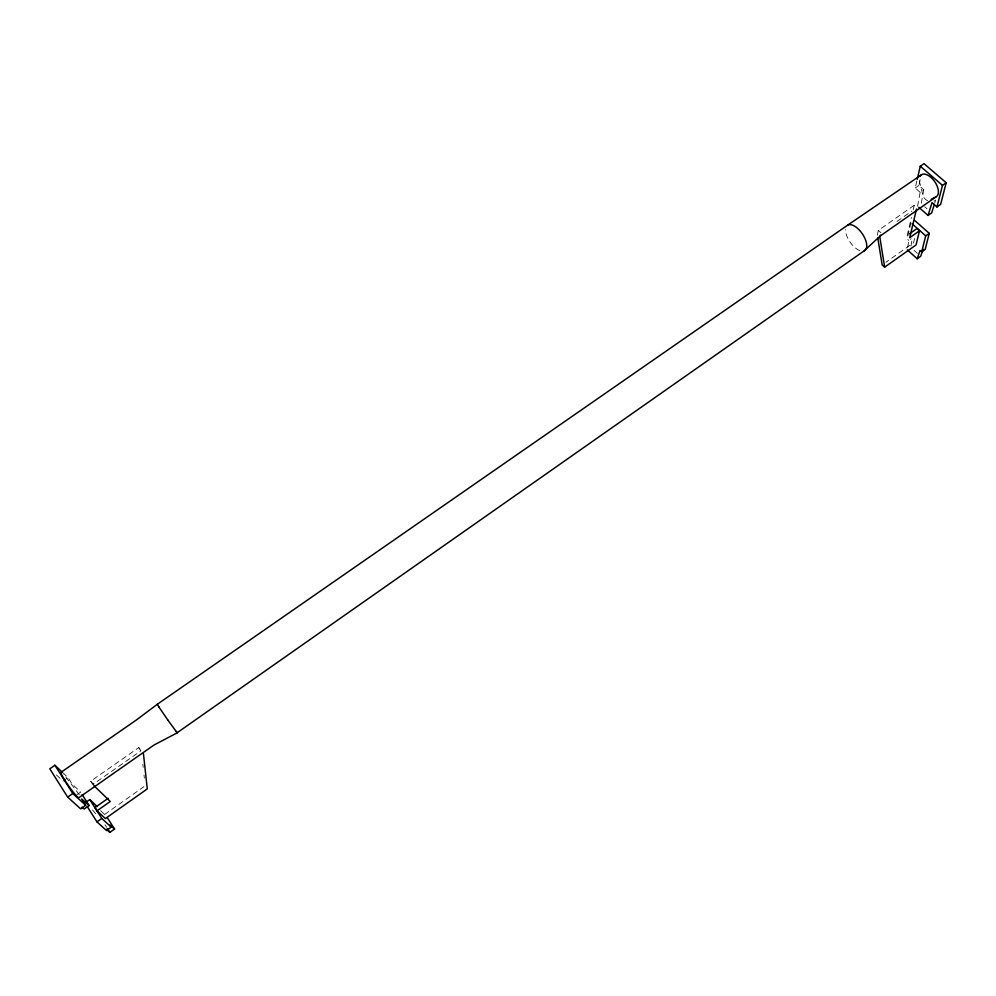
<?xml version="1.0" encoding="UTF-8"?>
<svg xmlns="http://www.w3.org/2000/svg" width="996" height="996" viewBox="0 0 996 996"><rect width="100%" height="100%" fill="white"/><g stroke="black" fill="none" stroke-linecap="round" stroke-linejoin="round"><path stroke-width="0.75" stroke-dasharray="4.98 3.74" d="M907.742 247.17L908.8 240.397L911.128 238.754M911.004 246.074L912.075 239.289M917.577 206.222L920.155 192.265L923.802 189.726L918.885 185.443L920.59 178.172M923.802 189.726L921.176 203.707L918.773 205.388M877.327 235.205L878.323 230.387L914.253 205.263L915.984 206.794M920.155 192.265L915.237 187.97L916.918 180.712M907.182 235.442L911.427 217.34M913.195 209.795L914.253 205.263M910.967 222.793L907.182 238.953L908.8 240.397M914.577 238.48L913.544 242.738L885.93 262.247M934.771 202.91L935.655 200.059L933.227 201.765M104.605 814.467L143.934 786.678M138.718 747.623L140.872 750.86L92.765 784.537L90.648 781.238L138.718 747.623L141.308 750.536M76.854 794.721L80.552 792.131L72.036 783.864L68.052 777.602L63.669 773.494M897.023 221.436L911.888 211.028M63.059 781.076L68.052 777.602M915.237 187.97L918.885 185.443M924.686 206.77L927.015 208.811M914.079 250.382L917.378 253.345M878.323 230.387L880.912 232.715M92.466 809.91L95.94 813.969M56.423 774.95L60.843 779.034M90.648 781.238L93.935 784.437M100.671 810.62L105.489 815.388M105.016 824.75L106.634 827.29M79.331 794.783L65.898 777.092A15.563 1.569 54.8 0 0 63.109 773.88M142.826 764.33L143.163 767.393M144.009 775.05L144.358 778.113M859.809 250.594A15.301 7.395 55.3 0 1 845.529 229.665M927.637 200.557A4.768 2.54 55.3 0 1 922.993 195.378L919.794 182.94A13.259 7.134 55.5 0 1 919.37 178.832"/><path stroke-width="1.49" d="M880.402 235.131L879.904 237.534L884.647 267.165L916.034 244.966L919.495 230.798L916.967 228.557L909.634 233.724M917.254 179.268L920.279 166.195L923.989 163.63L946.2 182.766L940.635 204.392L936.975 206.956L932.007 202.611L928.073 215.447L918.748 207.255M916.494 209.06L909.709 237.695L919.495 230.798M907.319 249.884L917.204 258.761L920.055 250.457L921.673 251.913L925.707 235.865L929.256 233.35L914.515 220.303M929.256 233.35L925.184 249.423L921.673 251.913M936.975 206.956L942.477 185.368L946.2 182.766M934.335 204.342L931.683 212.907L928.073 215.447M923.068 249.361L920.678 256.296L917.204 258.761M177.325 732.62L864.279 250.768L880.128 236.052L935.916 196.959A13.259 7.134 55.5 0 0 933.974 180.625A13.259 7.134 55.5 0 0 920.03 176.367M921.786 174.574L847.87 225.009L157.306 704.284L136.203 720.108L60.881 772.398A15.563 1.569 54.8 0 0 69.322 786.902A15.563 1.569 54.8 0 0 78.945 797.622L153.907 745.095L177.413 732.732L176.23 731.5M106.335 829.407L109.884 832.37L114.577 829.033L107.269 817.616M114.577 829.033L109.909 825.049L111.241 827.153L106.497 830.527L96.973 821.887L87.362 806.772M96.973 821.887L101.816 818.463L111.241 827.153M82.108 794.559L89.092 805.527L84.15 809.001L81.996 807.146M108.191 798.257L94.956 807.582L97.023 810.819L105.377 818.563L147.271 788.919L143.449 753.76M97.023 810.819L110.27 801.481L93.861 785.595M86.154 802.141L89.777 799.601L97.222 806.573M89.092 805.527L81.647 798.966L85.681 805.316L80.651 808.852L67.666 797.111L49.8 768.825L54.917 765.277L62.586 772.473M67.666 797.111L72.82 793.501L85.681 805.316M931.173 199.287L935.916 196.959M920.279 166.195L942.477 185.368M912.099 223.801L925.707 235.865M884.647 267.165L882.17 264.911L877.812 238.181M176.304 731.612L167.714 719.896M167.801 720.008L158.8 706.836M89.777 799.601L101.816 818.463M107.444 828.56L109.884 832.37M54.917 765.277L72.82 793.501M157.306 704.284L158.887 706.948M847.87 225.009A15.301 7.395 55.3 0 1 862.872 234.633A15.301 7.395 55.3 0 1 864.279 250.768"/></g></svg>
